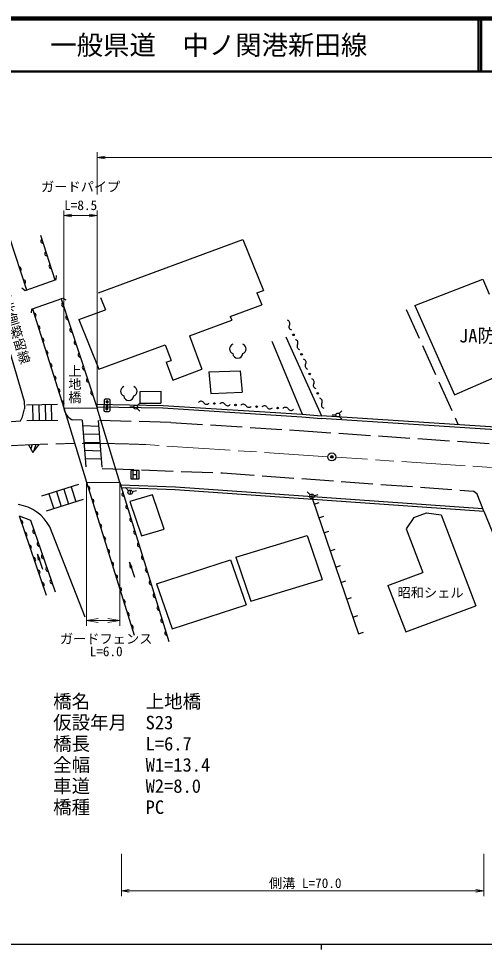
# Model space of a CAD drawing. Units: millimetres, scale not verified. Extents: x 40000 to 680000, y 20000 to 380000.
# Drawn here: x 210759 to 298883, y 204000 to 380000 of the extents above; entities that cross this region are included whole.
import ezdxf
from ezdxf.enums import TextEntityAlignment as Align

# ---------------------------------------------------------------- set-up
doc = ezdxf.new("R2010")
doc.units = ezdxf.units.MM
doc.header["$LTSCALE"] = 1000
doc.header["$PDMODE"] = 32
doc.header["$PDSIZE"] = 500
doc.linetypes.add('CHAIN', pattern=[18.5, 12, -1.5, 3.5, -1.5])
doc.linetypes.add('DASHED', pattern=[7.5, 6, -1.5])
for name, color, linetype, lineweight in [('M-BGD', 7, 'Continuous', 25), ('M-BGD-EXST', 7, 'Continuous', 25), ('M-BMK', 2, 'CHAIN', 13), ('M-BMK-HTXT', 7, 'Continuous', 13), ('M-BMK-SRVR', 3, 'Continuous', 25), ('M-STR-HTXT', 7, 'Continuous', 13), ('M-STR-STR1', 1, 'Continuous', 25), ('M-STR-STRC', 7, 'Continuous', 25), ('M-TTL', 2, 'Continuous', 140), ('M-TTL-BAND', 7, 'Continuous', 25), ('M-TTL-LINE', 7, 'Continuous', 50)]:
    doc.layers.add(name, color=color, linetype=linetype, lineweight=lineweight)
doc.layers.add('M-OTRS', color=6, linetype='Continuous')
doc.layers.add('M-TTL-TXT', color=7, linetype='Continuous')
doc.styles.add('@ＭＳ ゴシック', font='')
doc.styles.add('ＭＳ ゴシック', font='')
doc.styles.get('@ＭＳ ゴシック').set_extended_font_data('@MS Gothic')
doc.styles.get('ＭＳ ゴシック').set_extended_font_data('MS Gothic')

# ---------------------------------------------------------------- blocks, each defined once
blk = doc.blocks.new('open_arrow')
at = {"color": 0, "linetype": 'Continuous', "lineweight": -2}
blk.add_lwpolyline([(7.5, 1.25), (0, 0), (7.5, -1.25)], dxfattribs=at)

msp = doc.modelspace()

# ---------------------------------------------------------------- hatches: boundary and pattern name
at = {"layer": 'M-BGD-EXST'}
for points in [[(227476, 306366, 1), (227470, 306016, 1)], [(227487, 307037, 1), (227481, 306687, 1)], [(227499, 307708, 1), (227493, 307358, 1)]]:
    msp.add_hatch(color=256, dxfattribs=at).paths.add_polyline_path(points)

# ---------------------------------------------------------------- linework, layer by layer
at = {"layer": 'M-BGD'}
for p, q in [((201370, 343026), (211798, 307694)), ((209041, 338562), (212256, 328720)), ((214888, 339075), (217615, 330600)), ((225901, 328143), (253193, 338207)), ((253193, 338207), (257088, 328583)), ((217890, 330697), (217946, 331423)), ((211972, 328620), (217890, 330697)), ((285731, 325738), (298590, 330761)), ((298590, 330761), (299773, 327925)), ((211378, 329064), (211972, 328620)), ((255843, 328123), (257088, 328583)), ((255843, 328123), (256747, 325889)), ((213215, 325079), (219132, 327155)), ((218803, 327040), (225630, 306365)), ((219132, 327155), (219673, 326846)), ((226225, 327293), (227180, 324935)), ((250785, 323690), (256747, 325889)), ((285731, 325738), (293253, 308892)), ((213215, 325079), (213124, 324364)), ((213378, 325136), (219311, 306417)), ((222146, 323079), (227180, 324935)), ((222146, 323079), (225944, 313694)), ((243107, 320023), (251080, 322963)), ((250785, 323690), (251080, 322963)), ((243107, 320023), (245445, 313684)), ((258678, 318982), (264401, 305215)), ((261311, 319822), (268051, 304889)), ((225944, 313694), (238508, 318327)), ((238508, 318327), (239595, 315380)), ((238689, 315046), (239595, 315380)), ((238689, 315046), (239940, 311654)), ((239940, 311654), (245445, 313684)), ((246755, 313197), (252687, 313429)), ((252687, 313429), (253034, 309362)), ((246755, 313197), (247101, 309130)), ((293253, 308892), (300755, 312132)), ((233735, 309507), (237653, 309550)), ((233759, 307272), (233735, 309507)), ((237653, 309550), (237677, 307315)), ((247101, 309130), (253034, 309362)), ((211798, 307694), (211876, 306211)), ((225394, 307081), (238094, 306873)), ((225560, 306579), (238086, 306373)), ((233759, 307272), (237677, 307315)), ((238062, 306374), (264369, 304716)), ((238094, 306873), (264401, 305215)), ((211118, 303969), (211507, 304690)), ((264369, 304716), (268019, 304390)), ((264401, 305215), (268051, 304889)), ((413167, 295507), (268051, 304889)), ((413135, 295008), (268019, 304390)), ((223576, 292369), (232629, 263404)), ((229913, 292282), (239190, 262240)), ((230050, 291838), (240411, 291440)), ((230206, 291332), (240384, 290940)), ((240384, 290940), (298769, 286883)), ((240411, 291440), (298569, 287398)), ((236084, 289935), (231790, 288677)), ((231790, 288677), (233987, 282220)), ((238270, 283445), (236084, 289935)), ((266366, 289134), (275043, 263651)), ((266691, 288180), (267628, 288499)), ((298769, 286883), (311583, 255494)), ((210835, 285975), (212993, 285159)), ((210835, 285975), (216001, 271003)), ((212993, 285159), (217677, 271582)), ((267574, 285587), (268511, 285906)), ((285516, 285660), (284077, 283529)), ((285516, 285660), (287943, 286568)), ((287943, 286568), (290679, 286174)), ((290679, 286174), (297259, 268978)), ((223380, 266801), (216682, 283871)), ((233987, 282220), (238270, 283445)), ((284077, 283529), (287229, 275292)), ((251882, 278184), (265373, 282264)), ((265373, 282264), (268221, 273922)), ((268527, 282790), (269464, 283109)), ((251882, 278184), (254696, 269831)), ((269693, 279363), (270630, 279682)), ((236827, 273146), (250833, 277673)), ((250833, 277673), (253842, 269142)), ((270747, 276269), (271684, 276588)), ((280585, 272805), (287229, 275292)), ((236827, 273146), (239808, 264605)), ((254696, 269831), (268221, 273922)), ((271732, 273376), (272669, 273695)), ((280585, 272805), (284017, 264021)), ((272808, 270215), (273745, 270534)), ((239808, 264605), (253842, 269142)), ((284017, 264021), (297259, 268978)), ((273972, 266797), (274909, 267116)), ((275044, 263648), (275981, 263967))]:
    msp.add_line(p, q, dxfattribs=at)
at = {"layer": 'M-BGD', "linetype": 'DASHED'}
for p, q in [((284053, 325009), (293934, 303215)), ((211507, 304690), (211876, 306211)), ((207680, 303678), (211118, 303969)), ((222802, 304089), (220905, 304138)), ((239573, 303653), (225817, 304011)), ((239573, 303653), (263855, 302112)), ((263855, 302112), (409491, 292238)), ((226538, 294933), (249361, 294093)), ((249361, 294093), (296852, 290662)), ((297520, 290090), (296852, 290662)), ((298769, 286883), (297520, 290090))]:
    msp.add_line(p, q, dxfattribs=at)
at = {"layer": 'M-BGD'}
for centre in [(262759, 320208), (264292, 316514), (265826, 312819), (267359, 309125), (247802, 307220), (251791, 306931), (255781, 306642), (259771, 306353)]:
    msp.add_circle(centre, 150, dxfattribs=at)
for centre, radius, start, end in [((215404, 337927), 439, 126.33134, 269.34689), ((216170, 335548), 439, 126.33134, 269.34689), ((210849, 332577), 439, 306.57896, 89.59451), ((216935, 333168), 439, 126.33134, 269.34689), ((211625, 330201), 439, 306.57896, 89.59451), ((219327, 325896), 439, 126.76715, 269.7827), ((213623, 323902), 439, 306.07963, 89.09518), ((220111, 323522), 439, 126.76715, 269.7827), ((261454, 322373), 625, 329.41296, 75.67316), ((214378, 321519), 439, 306.07963, 89.09518), ((220895, 321149), 439, 126.76715, 269.7827), ((262530, 321737), 625, 149.41296, 255.67316), ((215134, 319136), 439, 306.07963, 89.09518), ((221679, 318775), 439, 126.76715, 269.7827), ((262988, 318679), 625, 329.41296, 75.67316), ((215889, 316753), 439, 306.07963, 89.09518), ((264064, 318043), 625, 149.41296, 255.67316), ((222463, 316401), 439, 126.76715, 269.7827), ((264521, 314985), 625, 329.41296, 75.67316), ((216644, 314370), 439, 306.07963, 89.09518), ((223247, 314027), 439, 126.76715, 269.7827), ((265597, 314349), 625, 149.41296, 255.67316), ((217400, 311987), 439, 306.07963, 89.09518), ((224031, 311653), 439, 126.76715, 269.7827), ((266055, 311290), 625, 329.41296, 75.67316), ((218155, 309604), 439, 306.07963, 89.09518), ((267131, 310654), 625, 149.41296, 255.67316), ((224815, 309279), 439, 126.76715, 269.7827), ((267588, 307596), 625, 329.41296, 75.67316), ((218911, 307220), 439, 306.07963, 89.09518), ((245281, 307027), 625, 32.72594, 138.98615), ((246333, 307703), 625, 212.72594, 318.98615), ((249271, 306738), 625, 32.72594, 138.98615), ((250323, 307413), 625, 212.72594, 318.98615), ((253260, 306449), 625, 32.72594, 138.98615), ((254312, 307124), 625, 212.72594, 318.98615), ((257250, 306160), 625, 32.72594, 138.98615), ((258302, 306835), 625, 212.72594, 318.98615), ((261240, 305871), 625, 32.72594, 138.98615), ((268664, 306960), 625, 149.41296, 255.67316), ((262291, 306546), 625, 212.72594, 318.98615), ((223816, 291134), 439, 305.84907, 88.86462), ((230738, 290082), 439, 125.65297, 268.66852), ((224562, 288748), 439, 305.84907, 88.86462), ((209497, 280070), 8130, 27.88207, 81.06415), ((231476, 287693), 439, 125.65297, 268.66852), ((211110, 284748), 439, 307.47762, 90.49317), ((225308, 286362), 439, 305.84907, 88.86462), ((232213, 285304), 439, 125.65297, 268.66852), ((213869, 283055), 439, 127.57682, 270.59237), ((226054, 283976), 439, 305.84907, 88.86462), ((211924, 282384), 439, 307.47762, 90.49317), ((226799, 281590), 439, 305.84907, 88.86462), ((232951, 282916), 439, 125.65297, 268.66852), ((212737, 280020), 439, 307.47762, 90.49317), ((214686, 280692), 439, 127.57682, 270.59237), ((233689, 280527), 439, 125.65297, 268.66852), ((213550, 277656), 439, 307.47762, 90.49317), ((215504, 278330), 439, 127.57682, 270.59237), ((227545, 279203), 439, 305.84907, 88.86462), ((234426, 278138), 439, 125.65297, 268.66852), ((228291, 276817), 439, 305.84907, 88.86462), ((214371, 275292), 439, 307.47762, 90.49317), ((216315, 275963), 439, 127.57682, 270.59237), ((229037, 274431), 439, 305.84907, 88.86462), ((235164, 275750), 439, 125.65297, 268.66852), ((215184, 272928), 439, 307.47762, 90.49317), ((217133, 273600), 439, 127.57682, 270.59237), ((235901, 273361), 439, 125.65297, 268.66852), ((229783, 272045), 439, 305.84907, 88.86462), ((236639, 270972), 439, 125.65297, 268.66852), ((230528, 269659), 439, 305.84907, 88.86462), ((231274, 267273), 439, 305.84907, 88.86462), ((237377, 268584), 439, 125.65297, 268.66852), ((238114, 266195), 439, 125.65297, 268.66852), ((232020, 264886), 439, 305.84907, 88.86462), ((238852, 263806), 439, 125.65297, 268.66852)]:
    msp.add_arc(centre, radius, start, end, dxfattribs=at)
at = {"layer": 'M-BGD', "linetype": 'DASHED'}
msp.add_arc((222191, 306735), 2898, 186.29054, 243.64453, dxfattribs=at)
at = {"layer": 'M-BGD-EXST'}
for p, q in [((227854, 308022), (227154, 308034)), ((226917, 307805), (226885, 305939)), ((228052, 305919), (228083, 307785)), ((232542, 306529), (231816, 306529)), ((233162, 306785), (233675, 307299)), ((233162, 306272), (233675, 305759)), ((227115, 305702), (227814, 305690)), ((270796, 305043), (270070, 305043)), ((271415, 305300), (271929, 305813)), ((271415, 304787), (271929, 304273)), ((231971, 294583), (231971, 293002)), ((233552, 294583), (231971, 294583)), ((232367, 294504), (232367, 293081)), ((233157, 293081), (233157, 294504)), ((233552, 293002), (233552, 294583)), ((231971, 293002), (233552, 293002)), ((232367, 293793), (233157, 293793)), ((231573, 290738), (230986, 291325)), ((231866, 290860), (231866, 290031)), ((232266, 290553), (233067, 290767)), ((265939, 289963), (265353, 290549)), ((266233, 290084), (266233, 289255)), ((266633, 289777), (267434, 289992)), ((214310, 278756), (215251, 275907)), ((231717, 277209), (232658, 274360))]:
    msp.add_line(p, q, dxfattribs=at)
for points in [[(227476, 306366, 1), (227470, 306016, 1)], [(227487, 307037, 1), (227481, 306687, 1)], [(227499, 307708, 1), (227493, 307358, 1)]]:
    msp.add_lwpolyline(points, format="xyb", close=True, dxfattribs=at)
for centre, radius in [((227473, 306191), 175), ((227484, 306862), 175), ((227496, 307533), 175), ((232905, 306529), 363), ((271159, 305043), 363), ((231866, 290445), 415), ((266233, 289670), 415)]:
    msp.add_circle(centre, radius, dxfattribs=at)
for centre, radius, start, end in [((251609, 317551), 940, 109.56481, 250.43519), ((252855, 317551), 940, 289.56481, 70.43519), ((252232, 316719), 939, 183.27315, 356.72685), ((230979, 309529), 940, 109.56481, 250.43519), ((232225, 309529), 940, 289.56481, 70.43519), ((227150, 307801), 233, 89.02898, 179.02898), ((227850, 307789), 233, 359.02898, 89.02898), ((231602, 308697), 939, 183.27315, 356.72685), ((227118, 305935), 233, 179.02898, 269.02898), ((227818, 305923), 233, 269.02898, 359.02898)]:
    msp.add_arc(centre, radius, start, end, dxfattribs=at)
at = {"layer": 'M-BMK'}
for p, q in [((269264, 297164), (234800, 299452)), ((369055, 290576), (270761, 297065))]:
    msp.add_line(p, q, dxfattribs=at)
msp.add_arc((224193, 42474), 257196, 87.63636, 101.93882, dxfattribs=at)
at = {"layer": 'M-BMK-SRVR'}
msp.add_circle((270013, 297115), 750, dxfattribs=at)
at = {"layer": 'M-OTRS'}
msp.add_point((270013, 297115), dxfattribs=at)
at = {"layer": 'M-STR-HTXT'}
for p, q in [((225630, 346750), (225630, 354750)), ((225630, 353750), (413135, 353750)), ((219311, 306417), (219311, 343747)), ((225630, 306365), (225630, 343747)), ((219311, 342747), (225630, 342747)), ((223576, 292369), (223576, 265197)), ((229913, 292282), (229913, 265197)), ((223576, 266197), (229913, 266197)), ((230206, 222059), (230206, 214059)), ((298769, 222059), (298769, 214059)), ((230206, 215059), (298769, 215059))]:
    msp.add_line(p, q, dxfattribs=at)
at = {"layer": 'M-STR-STR1'}
for p, q in [((219311, 306417), (225630, 306365)), ((219311, 306417), (223576, 292369)), ((229913, 292282), (225630, 306365)), ((223576, 292369), (229913, 292282))]:
    msp.add_line(p, q, dxfattribs=at)
at = {"layer": 'M-STR-STRC'}
for p, q in [((212243, 306989), (218124, 307091)), ((213419, 307010), (213471, 304010)), ((214595, 307030), (214647, 304030)), ((215771, 307050), (215823, 304051)), ((216948, 307070), (216999, 304071)), ((212295, 303990), (218176, 304091)), ((222802, 304089), (223502, 295261)), ((222885, 303035), (225901, 302957)), ((225817, 304011), (226518, 295183)), ((223009, 301480), (226024, 301402)), ((212637, 299411), (213431, 297987)), ((213341, 299441), (213059, 298654)), ((213431, 297987), (214630, 299493)), ((214039, 299470), (213570, 298161)), ((223132, 299925), (226148, 299847)), ((223255, 298371), (226271, 298292)), ((223379, 296816), (226394, 296737)), ((222105, 291909), (215100, 289720)), ((217902, 290595), (218797, 287732)), ((219303, 291033), (220198, 288170)), ((220704, 291471), (221599, 288608)), ((223000, 289046), (215995, 286856)), ((216501, 290158), (217396, 287294))]:
    msp.add_line(p, q, dxfattribs=at)
at = {"layer": 'M-TTL'}
msp.add_line((680000, 380000), (40000, 380000), dxfattribs=at)
at = {"layer": 'M-TTL-BAND'}
for p, q in [((40000, 205000), (579000, 205000)), ((268000, 205000), (268000, 204000))]:
    msp.add_line(p, q, dxfattribs=at)
at = {"layer": 'M-TTL-LINE'}
for p, q in [((297750, 380000), (297750, 370000)), ((298250, 380000), (298250, 370000)), ((40000, 370000), (680000, 370000))]:
    msp.add_line(p, q, dxfattribs=at)

# ---------------------------------------------------------------- block references
at = {"layer": 'M-BGD-EXST', "xscale": 150, "yscale": 150, "rotation": 288.3}
for p in [(214310, 278756), (231717, 277209)]:
    msp.add_blockref('open_arrow', p, dxfattribs=at)
at = {"layer": 'M-STR-HTXT'}
for p, xscale, yscale in [((225630, 353750), 200, 200), ((219311, 342747), 200, 200), ((223576, 266197), 300, 300), ((230206, 215059), 200, 200)]:
    msp.add_blockref('open_arrow', p, dxfattribs=dict(at, xscale=xscale, yscale=yscale))
at = {"layer": 'M-STR-HTXT', "rotation": 180}
for p, xscale, yscale in [((225630, 342747), 200, 200), ((229913, 266197), 300, 300), ((298769, 215059), 200, 200)]:
    msp.add_blockref('open_arrow', p, dxfattribs=dict(at, xscale=xscale, yscale=yscale))

# ---------------------------------------------------------------- texts
at = {"layer": 'M-BMK-HTXT'}
for s, rotation, style, p in [('市道北側築留線', 286.857, 'ＭＳ ゴシック', (207028, 331509)), ('上地橋', 270, '@ＭＳ ゴシック', (221374, 314668))]:
    msp.add_text(s, height=1833, rotation=rotation, dxfattribs=dict(at, style=style)).set_placement(p, align=Align.MIDDLE_LEFT)
at = {"layer": 'M-BMK-HTXT', "style": 'ＭＳ ゴシック'}
msp.add_text('JA防府', height=2566, dxfattribs=at).set_placement((299332, 320049), align=Align.MIDDLE_CENTER)
msp.add_text('昭和シェル', height=1833, dxfattribs=at).set_placement((282444, 272380), align=Align.TOP_LEFT)
at = {"layer": 'M-STR-HTXT', "style": 'ＭＳ ゴシック'}
for s, p in [('ガードパイプ', (222503, 346747)), ('L=8.5', (222503, 343247)), ('ガードフェンス', (227325, 261267)), ('側溝 L=70.0', (264984, 215059))]:
    msp.add_text(s, height=1833, dxfattribs=at).set_placement(p, align=Align.BOTTOM_CENTER)
msp.add_text('L=6.0', height=1833, dxfattribs=at).set_placement((227325, 261267), align=Align.TOP_CENTER)
for s, p in [('橋名\u3000\u3000\u3000上地橋', (217288, 252177)), ('仮設年月\u3000S23', (217288, 248177)), ('橋長\u3000\u3000\u3000L=6.7', (217288, 244177)), ('全幅\u3000\u3000\u3000W1=13.4', (217288, 240177)), ('車道\u3000\u3000\u3000W2=8.0', (217288, 236177)), ('橋種\u3000\u3000\u3000PC', (217288, 232177))]:
    msp.add_text(s, height=2566, dxfattribs=at).set_placement(p, align=Align.TOP_LEFT)
at = {"layer": 'M-TTL-TXT', "style": 'ＭＳ ゴシック'}
msp.add_text('一般県道\u3000中ノ関港新田線', height=3666, dxfattribs=at).set_placement((216734, 375000), align=Align.MIDDLE_LEFT)

doc.saveas('drawing.dxf')
